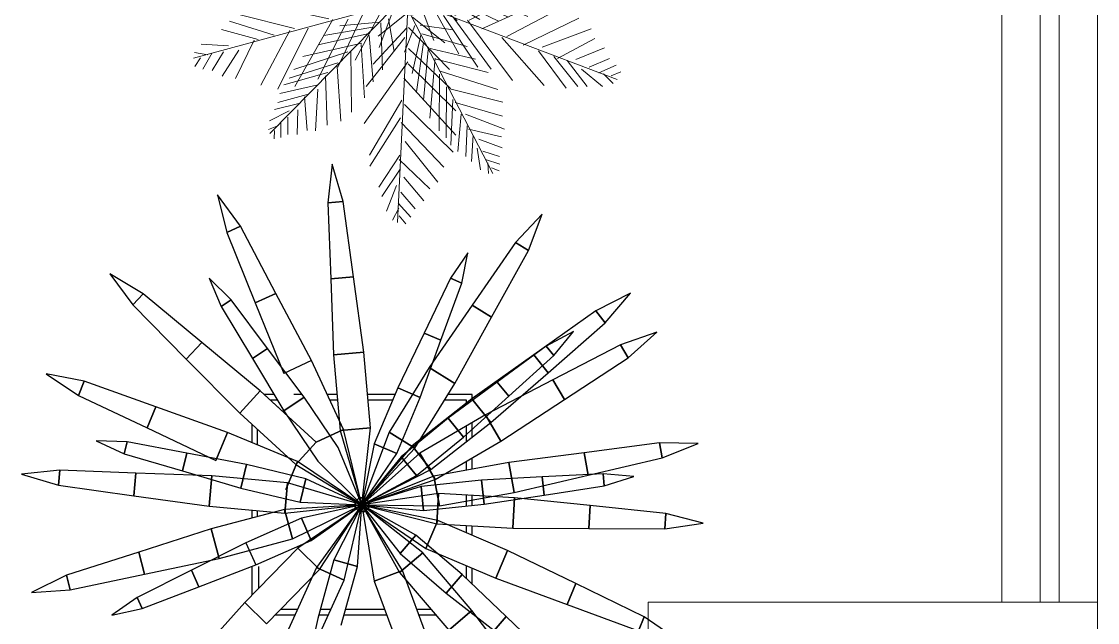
# Model space of a CAD drawing. Header units: inches. Extents: x -98933 to 1585249, y -3352739 to 192771.
# Drawn here: x 42591.9 to 42648.2, y 49679.4 to 49710.8 of the extents above; entities that cross this region are included whole.
import ezdxf

# ---------------------------------------------------------------- set-up
doc = ezdxf.new("R2010")
doc.units = ezdxf.units.IN
doc.header["$MEASUREMENT"] = 0
doc.layers.get('0').update_dxf_attribs({"lineweight": 0})
doc.layers.add('BOUNDARY', color=7, linetype='Continuous', lineweight=0, true_color=0x999900)
doc.layers.add('IFF-PLANTS', color=3, linetype='Continuous', lineweight=0)
doc.layers.add('workingdim', color=252, linetype='Continuous', lineweight=5)
doc.layers.add('PEJZAJ', color=7, linetype='Continuous')

# ---------------------------------------------------------------- blocks, each defined once
blk = doc.blocks.new('BITKI4')
at = {"color": 3}
for p, q in [((-0.0424, 0.4646), (-0.0482, 0.4122)), ((-0.0424, 0.4646), (-0.0482, 0.4122)), ((-0.0276, 0.414), (-0.0424, 0.4646)), ((-0.0276, 0.414), (-0.0424, 0.4646)), ((-0.0424, 0.4646), (-0.0424, 0.4646)), ((-0.0424, 0.4646), (-0.0424, 0.4646)), ((-0.1673, 0.3803), (-0.1985, 0.4228)), ((-0.1985, 0.4228), (-0.186, 0.3716)), ((-0.1985, 0.4228), (-0.1985, 0.4228)), ((-0.0276, 0.414), (-0.0482, 0.4122)), ((-0.0482, 0.4122), (-0.0276, 0.414)), ((-0.0482, 0.4122), (-0.0276, 0.414)), ((-0.0276, 0.414), (-0.0482, 0.4122)), ((-0.0482, 0.4122), (-0.0443, 0.3087)), ((-0.0482, 0.4122), (-0.0443, 0.3087)), ((-0.0134, 0.3114), (-0.0276, 0.414)), ((-0.0134, 0.3114), (-0.0276, 0.414)), ((0.2434, 0.3966), (0.2073, 0.3581)), ((0.2249, 0.3472), (0.2434, 0.3966)), ((0.2434, 0.3966), (0.2434, 0.3966)), ((-0.186, 0.3716), (-0.1673, 0.3803)), ((-0.1673, 0.3803), (-0.186, 0.3716)), ((-0.186, 0.3716), (-0.147, 0.2757)), ((-0.1189, 0.2888), (-0.1673, 0.3803)), ((0.2073, 0.3581), (0.1484, 0.2729)), ((0.2073, 0.3581), (0.2249, 0.3472)), ((0.2249, 0.3472), (0.2073, 0.3581)), ((0.1424, 0.3442), (0.1188, 0.3093)), ((0.134, 0.3029), (0.1424, 0.3442)), ((0.1424, 0.3442), (0.1424, 0.3442)), ((0.1748, 0.2566), (0.2249, 0.3472)), ((-0.2998, 0.2882), (-0.3449, 0.3155)), ((-0.3449, 0.3155), (-0.3449, 0.3155)), ((-0.3449, 0.3155), (-0.3137, 0.273)), ((-0.2998, 0.2882), (-0.3449, 0.3155)), ((-0.3449, 0.3155), (-0.3449, 0.3155)), ((-0.3449, 0.3155), (-0.3137, 0.273)), ((-0.18, 0.28), (-0.21, 0.3097)), ((-0.21, 0.3097), (-0.21, 0.3097)), ((-0.21, 0.3097), (-0.1937, 0.2708)), ((-0.0443, 0.3087), (-0.0134, 0.3114)), ((-0.0443, 0.3087), (-0.0134, 0.3114)), ((-0.0134, 0.3114), (-0.0443, 0.3087)), ((-0.0134, 0.3114), (-0.0443, 0.3087)), ((-0.0443, 0.3087), (-0.0405, 0.2053)), ((-0.0443, 0.3087), (-0.0405, 0.2053)), ((0.0007, 0.2089), (-0.0134, 0.3114)), ((0.0007, 0.2089), (-0.0134, 0.3114)), ((0.1188, 0.3093), (0.0829, 0.2346)), ((0.1188, 0.3093), (0.134, 0.3029)), ((0.134, 0.3029), (0.1188, 0.3093)), ((0.1058, 0.225), (0.134, 0.3029)), ((-0.2998, 0.2882), (-0.3137, 0.273)), ((-0.3137, 0.273), (-0.2998, 0.2882)), ((-0.2998, 0.2882), (-0.3137, 0.273)), ((-0.3137, 0.273), (-0.2998, 0.2882)), ((-0.22, 0.2221), (-0.2998, 0.2882)), ((-0.22, 0.2221), (-0.2998, 0.2882)), ((-0.1937, 0.2708), (-0.18, 0.28)), ((-0.18, 0.28), (-0.1937, 0.2708)), ((-0.1303, 0.2137), (-0.18, 0.28)), ((-0.1189, 0.2888), (-0.147, 0.2757)), ((-0.147, 0.2757), (-0.1189, 0.2888)), ((-0.0705, 0.1972), (-0.1189, 0.2888)), ((0.3639, 0.2889), (0.3168, 0.265)), ((0.3639, 0.2889), (0.3168, 0.265)), ((0.3296, 0.2488), (0.3639, 0.2889)), ((0.3296, 0.2488), (0.3639, 0.2889)), ((0.3639, 0.2889), (0.3639, 0.2889)), ((0.3639, 0.2889), (0.3639, 0.2889)), ((-0.3137, 0.273), (-0.241, 0.1993)), ((-0.3137, 0.273), (-0.241, 0.1993)), ((-0.1937, 0.2708), (-0.1509, 0.1999)), ((-0.147, 0.2757), (-0.108, 0.1797)), ((0.1484, 0.2729), (0.0896, 0.1877)), ((0.1748, 0.2566), (0.1484, 0.2729)), ((0.1484, 0.2729), (0.1748, 0.2566)), ((0.3168, 0.265), (0.2324, 0.2051)), ((0.3168, 0.265), (0.2324, 0.2051)), ((0.3296, 0.2488), (0.3168, 0.265)), ((0.3168, 0.265), (0.3296, 0.2488)), ((0.3296, 0.2488), (0.3168, 0.265)), ((0.3168, 0.265), (0.3296, 0.2488)), ((0.1247, 0.1659), (0.1748, 0.2566)), ((0.0829, 0.2346), (0.047, 0.16)), ((0.0829, 0.2346), (0.1058, 0.225)), ((0.1058, 0.225), (0.0829, 0.2346)), ((0.2863, 0.2369), (0.249, 0.2171)), ((0.2516, 0.1807), (0.3296, 0.2488)), ((0.2516, 0.1807), (0.3296, 0.2488)), ((0.2595, 0.2043), (0.2863, 0.2369)), ((0.2863, 0.2369), (0.2863, 0.2369)), ((0.3999, 0.2359), (0.3501, 0.2187)), ((0.3605, 0.2009), (0.3999, 0.2359)), ((0.3999, 0.2359), (0.3999, 0.2359)), ((-0.241, 0.1993), (-0.22, 0.2221)), ((-0.241, 0.1993), (-0.22, 0.2221)), ((-0.22, 0.2221), (-0.241, 0.1993)), ((-0.22, 0.2221), (-0.241, 0.1993)), ((-0.1403, 0.156), (-0.22, 0.2221)), ((-0.1403, 0.156), (-0.22, 0.2221)), ((0.0775, 0.1471), (0.1058, 0.225)), ((-0.1509, 0.1999), (-0.1303, 0.2137)), ((-0.1303, 0.2137), (-0.1509, 0.1999)), ((-0.0806, 0.1475), (-0.1303, 0.2137)), ((0.0007, 0.2089), (-0.0405, 0.2053)), ((-0.0405, 0.2053), (0.0007, 0.2089)), ((0.0007, 0.2089), (-0.0405, 0.2053)), ((-0.0405, 0.2053), (0.0007, 0.2089)), ((-0.0405, 0.2053), (-0.0315, 0.1022)), ((-0.0405, 0.2053), (-0.0315, 0.1022)), ((0.0098, 0.1058), (0.0007, 0.2089)), ((0.0098, 0.1058), (0.0007, 0.2089)), ((0.249, 0.2171), (0.1824, 0.1678)), ((0.249, 0.2171), (0.2595, 0.2043)), ((0.2595, 0.2043), (0.249, 0.2171)), ((0.3501, 0.2187), (0.2582, 0.171)), ((0.3501, 0.2187), (0.3605, 0.2009)), ((0.3605, 0.2009), (0.3501, 0.2187)), ((-0.241, 0.1993), (-0.1683, 0.1256)), ((-0.241, 0.1993), (-0.1683, 0.1256)), ((-0.1509, 0.1999), (-0.1081, 0.129)), ((-0.0705, 0.1972), (-0.108, 0.1797)), ((-0.0268, 0.1035), (-0.0705, 0.1972)), ((0.2324, 0.2051), (0.1479, 0.1452)), ((0.2324, 0.2051), (0.1479, 0.1452)), ((0.1981, 0.1486), (0.2595, 0.2043)), ((0.2324, 0.2051), (0.2516, 0.1807)), ((0.2324, 0.2051), (0.2516, 0.1807)), ((0.2516, 0.1807), (0.2324, 0.2051)), ((0.2516, 0.1807), (0.2324, 0.2051)), ((0.2738, 0.1442), (0.3605, 0.2009)), ((-0.38, 0.169), (-0.4318, 0.1793)), ((-0.4318, 0.1793), (-0.3879, 0.1499)), ((-0.4318, 0.1793), (-0.4318, 0.1793)), ((0.0896, 0.1877), (0.0351, 0.0998)), ((0.1247, 0.1659), (0.0896, 0.1877)), ((0.0896, 0.1877), (0.1247, 0.1659)), ((0.1735, 0.1127), (0.2516, 0.1807)), ((0.1735, 0.1127), (0.2516, 0.1807)), ((-0.3879, 0.1499), (-0.38, 0.169)), ((-0.38, 0.169), (-0.3879, 0.1499)), ((-0.2825, 0.1342), (-0.38, 0.169)), ((0.0702, 0.078), (0.1247, 0.1659)), ((0.1824, 0.1678), (0.1157, 0.1186)), ((0.2582, 0.171), (0.1663, 0.1233)), ((0.1824, 0.1678), (0.1981, 0.1486)), ((0.1981, 0.1486), (0.1824, 0.1678)), ((0.2738, 0.1442), (0.2582, 0.171)), ((0.2582, 0.171), (0.2738, 0.1442)), ((-0.3879, 0.1499), (-0.2944, 0.1055)), ((-0.1403, 0.156), (-0.1683, 0.1256)), ((-0.1683, 0.1256), (-0.1403, 0.156)), ((-0.1403, 0.156), (-0.1683, 0.1256)), ((-0.1683, 0.1256), (-0.1403, 0.156)), ((-0.0641, 0.0861), (-0.1403, 0.156)), ((-0.1037, 0.1225), (-0.1403, 0.156)), ((-0.0806, 0.1475), (-0.1081, 0.129)), ((-0.1081, 0.129), (-0.0806, 0.1475)), ((-0.0833, 0.151), (-0.0946, 0.151)), ((-0.0833, 0.151), (-0.0946, 0.151)), ((-0.0833, 0.151), (-0.0946, 0.151)), ((-0.0344, 0.0789), (-0.0806, 0.1475)), ((0.047, 0.16), (0.015, 0.0837)), ((0.0455, 0.0709), (0.0775, 0.1471)), ((0.0775, 0.1471), (0.047, 0.16)), ((0.047, 0.16), (0.0775, 0.1471)), ((0.1367, 0.093), (0.1981, 0.1486)), ((-0.2825, 0.1342), (-0.2944, 0.1055)), ((-0.2944, 0.1055), (-0.2825, 0.1342)), ((-0.185, 0.0993), (-0.2825, 0.1342)), ((0.1479, 0.1452), (0.0666, 0.0812)), ((0.1479, 0.1452), (0.0666, 0.0812)), ((0.1407, 0.1371), (0.1407, 0.1435)), ((0.1407, 0.1371), (0.1407, 0.1435)), ((0.1735, 0.1127), (0.1479, 0.1452)), ((0.1479, 0.1452), (0.1735, 0.1127)), ((0.1479, 0.1452), (0.1735, 0.1127)), ((0.1735, 0.1127), (0.1479, 0.1452)), ((0.1872, 0.0876), (0.2738, 0.1442)), ((-0.1683, 0.1256), (-0.092, 0.0557)), ((-0.1683, 0.1256), (-0.092, 0.0557)), ((-0.1081, 0.129), (-0.0618, 0.0604)), ((0.1157, 0.1186), (0.0517, 0.0662)), ((0.1663, 0.1233), (0.077, 0.0711)), ((0.1367, 0.093), (0.1157, 0.1186)), ((0.1157, 0.1186), (0.1367, 0.093)), ((0.1872, 0.0876), (0.1663, 0.1233)), ((0.1663, 0.1233), (0.1872, 0.0876)), ((-0.2944, 0.1055), (-0.2008, 0.0611)), ((-0.0643, 0.086), (-0.0268, 0.1035)), ((-0.0268, 0.1035), (-0.0643, 0.086)), ((0.0098, 0.1058), (-0.0315, 0.1022)), ((0.0098, 0.1058), (-0.0315, 0.1022)), ((-0.0315, 0.1022), (0.0098, 0.1058)), ((-0.0315, 0.1022), (0.0098, 0.1058)), ((-0.0018, 0.001), (-0.0268, 0.1035)), ((-0.0018, 0.001), (0.0098, 0.1058)), ((-0.0018, 0.001), (0.0098, 0.1058)), ((0.0922, 0.0487), (0.1735, 0.1127)), ((0.0922, 0.0487), (0.1735, 0.1127)), ((0.1407, 0.0868), (0.1407, 0.1083)), ((0.1482, 0.0928), (0.1482, 0.1127)), ((0.1482, 0.0928), (0.1482, 0.1127)), ((0.1482, 0.0928), (0.1482, 0.1127)), ((0.1482, 0.0928), (0.1482, 0.1127)), ((0.1482, 0.0928), (0.1482, 0.1127)), ((-0.3217, 0.0865), (-0.3638, 0.0881)), ((-0.3638, 0.0881), (-0.3638, 0.0881)), ((-0.3638, 0.0881), (-0.3255, 0.0704)), ((-0.185, 0.0993), (-0.2008, 0.0611)), ((-0.2008, 0.0611), (-0.185, 0.0993)), ((-0.0894, 0.0597), (-0.185, 0.0993)), ((-0.0315, 0.1022), (-0.0018, 0.001)), ((-0.0315, 0.1022), (-0.0018, 0.001)), ((0.0351, 0.0998), (-0.0018, 0.001)), ((0.0351, 0.0998), (0.0702, 0.078)), ((0.0702, 0.078), (0.0351, 0.0998)), ((0.0727, 0.0406), (0.1367, 0.093)), ((-0.3255, 0.0704), (-0.3217, 0.0865)), ((-0.3217, 0.0865), (-0.3255, 0.0704)), ((-0.2403, 0.0711), (-0.3217, 0.0865)), ((-0.0641, 0.0861), (-0.092, 0.0557)), ((-0.0641, 0.0861), (-0.092, 0.0557)), ((-0.092, 0.0557), (-0.0641, 0.0861)), ((-0.092, 0.0557), (-0.0641, 0.0861)), ((-0.0018, 0.001), (-0.0344, 0.0789)), ((0.015, 0.0837), (-0.0018, 0.001)), ((0.0666, 0.0812), (-0.0018, 0.001)), ((0.0666, 0.0812), (-0.0018, 0.001)), ((-0.0018, 0.001), (0.0702, 0.078)), ((0.0455, 0.0709), (0.015, 0.0837)), ((0.015, 0.0837), (0.0455, 0.0709)), ((0.0922, 0.0487), (0.0666, 0.0812)), ((0.0922, 0.0487), (0.0666, 0.0812)), ((0.0666, 0.0812), (0.0922, 0.0487)), ((0.0666, 0.0812), (0.0922, 0.0487)), ((0.0979, 0.0354), (0.1872, 0.0876)), ((0.4033, 0.0853), (0.3006, 0.0718)), ((0.4033, 0.0853), (0.3006, 0.0718)), ((0.407, 0.0649), (0.4033, 0.0853)), ((0.4561, 0.0843), (0.4033, 0.0853)), ((0.4033, 0.0853), (0.407, 0.0649)), ((0.407, 0.0649), (0.4033, 0.0853)), ((0.4561, 0.0843), (0.4033, 0.0853)), ((0.4033, 0.0853), (0.407, 0.0649)), ((0.407, 0.0649), (0.4561, 0.0843)), ((0.407, 0.0649), (0.4561, 0.0843)), ((0.4561, 0.0843), (0.4561, 0.0843)), ((0.4561, 0.0843), (0.4561, 0.0843)), ((-0.3255, 0.0704), (-0.2461, 0.047)), ((-0.2461, 0.047), (-0.2403, 0.0711)), ((-0.2403, 0.0711), (-0.2461, 0.047)), ((-0.1589, 0.0558), (-0.2403, 0.0711)), ((-0.1053, 0.0215), (-0.0894, 0.0597)), ((-0.0894, 0.0597), (-0.1053, 0.0215)), ((-0.0018, 0.001), (-0.0894, 0.0597)), ((-0.0618, 0.0604), (-0.0018, 0.001)), ((0.077, 0.0711), (-0.0018, 0.001)), ((-0.0018, 0.001), (0.0455, 0.0709)), ((0.0517, 0.0662), (-0.0018, 0.001)), ((0.0727, 0.0406), (0.0517, 0.0662)), ((0.0517, 0.0662), (0.0727, 0.0406)), ((0.077, 0.0711), (0.0979, 0.0354)), ((0.0979, 0.0354), (0.077, 0.0711)), ((0.3006, 0.0718), (0.198, 0.0584)), ((0.3006, 0.0718), (0.198, 0.0584)), ((0.3006, 0.0718), (0.3062, 0.0413)), ((0.3006, 0.0718), (0.3062, 0.0413)), ((0.3062, 0.0413), (0.3006, 0.0718)), ((0.3062, 0.0413), (0.3006, 0.0718)), ((0.3062, 0.0413), (0.407, 0.0649)), ((0.3062, 0.0413), (0.407, 0.0649)), ((-0.413, 0.0482), (-0.4654, 0.0425)), ((-0.413, 0.0482), (-0.4654, 0.0425)), ((-0.413, 0.0482), (-0.4148, 0.0276)), ((-0.4148, 0.0276), (-0.413, 0.0482)), ((-0.413, 0.0482), (-0.4148, 0.0276)), ((-0.4148, 0.0276), (-0.413, 0.0482)), ((-0.3095, 0.0441), (-0.413, 0.0482)), ((-0.3095, 0.0441), (-0.413, 0.0482)), ((-0.3123, 0.0132), (-0.3095, 0.0441)), ((-0.3123, 0.0132), (-0.3095, 0.0441)), ((-0.3095, 0.0441), (-0.3123, 0.0132)), ((-0.3095, 0.0441), (-0.3123, 0.0132)), ((-0.206, 0.0401), (-0.3095, 0.0441)), ((-0.206, 0.0401), (-0.3095, 0.0441)), ((-0.2461, 0.047), (-0.1666, 0.0236)), ((-0.1589, 0.0558), (-0.1666, 0.0236)), ((-0.1666, 0.0236), (-0.1589, 0.0558)), ((-0.0784, 0.0364), (-0.1589, 0.0558)), ((-0.092, 0.0557), (-0.0018, 0.001)), ((-0.092, 0.0557), (-0.0018, 0.001)), ((-0.0018, 0.001), (0.0922, 0.0487)), ((-0.0018, 0.001), (0.0922, 0.0487)), ((0.198, 0.0584), (0.0962, 0.0399)), ((0.198, 0.0584), (0.0962, 0.0399)), ((0.2054, 0.0177), (0.198, 0.0584)), ((0.198, 0.0584), (0.2054, 0.0177)), ((0.198, 0.0584), (0.2054, 0.0177)), ((0.2054, 0.0177), (0.198, 0.0584)), ((-0.4654, 0.0425), (-0.4654, 0.0425)), ((-0.4654, 0.0425), (-0.4148, 0.0276)), ((-0.4654, 0.0425), (-0.4654, 0.0425)), ((-0.4654, 0.0425), (-0.4148, 0.0276)), ((-0.2097, -0.0011), (-0.206, 0.0401)), ((-0.206, 0.0401), (-0.2097, -0.0011)), ((-0.2097, -0.0011), (-0.206, 0.0401)), ((-0.206, 0.0401), (-0.2097, -0.0011)), ((-0.103, 0.0308), (-0.206, 0.0401)), ((-0.103, 0.0308), (-0.1067, -0.0104)), ((-0.103, 0.0308), (-0.1067, -0.0104)), ((-0.1067, -0.0104), (-0.103, 0.0308)), ((-0.1067, -0.0104), (-0.103, 0.0308)), ((-0.0018, 0.001), (-0.103, 0.0308)), ((-0.0784, 0.0364), (-0.0861, 0.0043)), ((-0.0861, 0.0043), (-0.0784, 0.0364)), ((-0.0018, 0.001), (-0.0784, 0.0364)), ((-0.0018, 0.001), (0.0727, 0.0406)), ((0.0962, 0.0399), (-0.0018, 0.001)), ((0.0962, 0.0399), (-0.0018, 0.001)), ((-0.0018, 0.001), (0.0979, 0.0354)), ((0.1611, 0.0344), (0.0788, 0.0259)), ((0.1036, -0.0008), (0.0962, 0.0399)), ((0.1036, -0.0008), (0.0962, 0.0399)), ((0.0962, 0.0399), (0.1036, -0.0008)), ((0.0962, 0.0399), (0.1036, -0.0008)), ((0.2438, 0.0388), (0.1611, 0.0344)), ((0.1611, 0.0344), (0.1645, 0.0015)), ((0.1645, 0.0015), (0.1611, 0.0344)), ((0.2054, 0.0177), (0.3062, 0.0413)), ((0.2054, 0.0177), (0.3062, 0.0413)), ((0.3265, 0.0432), (0.2438, 0.0388)), ((0.2438, 0.0388), (0.2463, 0.0141)), ((0.2463, 0.0141), (0.2438, 0.0388)), ((0.3265, 0.0432), (0.3282, 0.0267)), ((0.3282, 0.0267), (0.3265, 0.0432)), ((0.3685, 0.0392), (0.3265, 0.0432)), ((0.3282, 0.0267), (0.3685, 0.0392)), ((0.3685, 0.0392), (0.3685, 0.0392)), ((-0.4148, 0.0276), (-0.3123, 0.0132)), ((-0.4148, 0.0276), (-0.3123, 0.0132)), ((-0.1666, 0.0236), (-0.0861, 0.0043)), ((0.0788, 0.0259), (-0.0018, 0.001)), ((0.1026, 0.016), (-0.0018, 0.001)), ((0.0822, -0.007), (0.0788, 0.0259)), ((0.0788, 0.0259), (0.0822, -0.007)), ((0.1026, 0.016), (0.1003, -0.0253)), ((0.1003, -0.0253), (0.1026, 0.016)), ((0.2058, 0.0104), (0.1026, 0.016)), ((0.1036, -0.0008), (0.2054, 0.0177)), ((0.1036, -0.0008), (0.2054, 0.0177)), ((0.2463, 0.0141), (0.3282, 0.0267)), ((-0.3123, 0.0132), (-0.2097, -0.0011)), ((-0.3123, 0.0132), (-0.2097, -0.0011)), ((-0.0018, 0.001), (-0.1071, -0.0056)), ((-0.1067, -0.0104), (-0.0018, 0.001)), ((-0.1067, -0.0104), (-0.0018, 0.001)), ((-0.0965, -0.0455), (-0.0018, 0.001)), ((-0.0018, 0.001), (-0.0891, -0.0583)), ((-0.0018, 0.001), (-0.0891, -0.0583)), ((-0.0861, 0.0043), (-0.0018, 0.001)), ((-0.0018, 0.001), (-0.0842, -0.0173)), ((-0.0708, -0.0476), (-0.0018, 0.001)), ((-0.0018, 0.001), (-0.0635, -0.0846)), ((-0.0595, -0.0873), (-0.0018, 0.001)), ((-0.0595, -0.0873), (-0.0018, 0.001)), ((-0.0018, 0.001), (-0.0399, -0.0743)), ((-0.0259, -0.1017), (-0.0018, 0.001)), ((-0.0112, 0.0049), (-0.0057, 0.0104)), ((-0.0057, 0.0104), (-0.0112, 0.0049)), ((-0.0057, 0.0104), (-0.0112, 0.0049)), ((-0.0112, 0.0049), (-0.0057, 0.0104)), ((-0.0112, 0.0049), (-0.0112, 0.0049)), ((-0.0112, -0.0029), (-0.0112, 0.0049)), ((-0.0112, 0.0049), (-0.0112, 0.0049)), ((-0.0112, 0.0049), (-0.0112, -0.0029)), ((-0.0112, 0.0049), (-0.0112, -0.0029)), ((-0.0112, 0.0049), (-0.0112, 0.0049)), ((-0.0112, -0.0029), (-0.0112, 0.0049)), ((-0.0112, 0.0049), (-0.0112, 0.0049)), ((-0.008, -0.0832), (-0.0018, 0.001)), ((-0.0057, 0.0104), (0.002, 0.0104)), ((0.002, 0.0104), (-0.0057, 0.0104)), ((-0.0057, 0.0104), (-0.0057, 0.0104)), ((-0.0057, 0.0104), (-0.0057, 0.0104)), ((-0.0057, 0.0104), (-0.0057, 0.0104)), ((-0.0057, 0.0104), (-0.0057, 0.0104)), ((0.002, 0.0104), (-0.0057, 0.0104)), ((-0.0057, 0.0104), (0.002, 0.0104)), ((0.1014, -0.0206), (-0.0018, 0.001)), ((-0.0018, 0.001), (0.1036, -0.0008)), ((-0.0018, 0.001), (0.1003, -0.0253)), ((0.1014, -0.0206), (-0.0018, 0.001)), ((-0.0018, 0.001), (0.1036, -0.0008)), ((-0.0018, 0.001), (-0.0018, 0.001)), ((-0.0018, 0.001), (-0.0018, 0.001)), ((-0.0018, 0.001), (-0.0018, 0.001)), ((-0.0018, 0.001), (-0.0018, 0.001)), ((-0.0018, 0.001), (0.0147, -0.1032)), ((0.0535, -0.0888), (-0.0018, 0.001)), ((-0.0018, 0.001), (-0.0018, 0.001)), ((-0.0018, 0.001), (0.0852, -0.0586)), ((-0.0018, 0.001), (-0.0018, 0.001)), ((-0.0018, 0.001), (-0.0018, 0.001)), ((-0.0018, 0.001), (-0.0018, 0.001)), ((-0.0018, 0.001), (-0.0018, 0.001)), ((-0.0018, 0.001), (-0.0018, 0.001)), ((-0.0018, 0.001), (-0.0018, 0.001)), ((-0.0018, 0.001), (-0.0018, 0.001)), ((-0.0018, 0.001), (0.0493, -0.0912)), ((0.0809, -0.0644), (-0.0018, 0.001)), ((-0.0018, 0.001), (-0.0018, 0.001)), ((-0.0018, 0.001), (-0.0018, 0.001)), ((-0.0018, 0.001), (-0.0018, 0.001)), ((-0.0018, 0.001), (-0.0018, 0.001)), ((-0.0018, 0.001), (-0.0018, 0.001)), ((-0.0018, 0.001), (-0.0018, 0.001)), ((-0.0018, 0.001), (-0.0018, 0.001)), ((-0.0018, 0.001), (-0.0018, 0.001)), ((-0.0018, 0.001), (0.0147, -0.1032)), ((0.0535, -0.0888), (-0.0018, 0.001)), ((-0.0018, 0.001), (-0.0018, 0.001)), ((-0.0018, 0.001), (0.0852, -0.0586)), ((-0.0018, 0.001), (-0.0018, 0.001)), ((-0.0018, 0.001), (-0.0018, 0.001)), ((-0.0018, 0.001), (-0.0018, 0.001)), ((-0.0018, 0.001), (-0.0018, 0.001)), ((-0.0018, 0.001), (-0.0018, 0.001)), ((-0.0018, 0.001), (-0.0018, 0.001)), ((-0.0018, 0.001), (0.0501, -0.0655)), ((0.0717, -0.0404), (-0.0018, 0.001)), ((-0.0018, 0.001), (-0.0018, 0.001)), ((-0.0018, 0.001), (0.0822, -0.007)), ((-0.0018, 0.001), (-0.0018, 0.001)), ((-0.0018, 0.001), (-0.0018, 0.001)), ((-0.0018, 0.001), (-0.0018, 0.001)), ((-0.0018, 0.001), (-0.0018, 0.001)), ((0.002, 0.0104), (0.002, 0.0104)), ((0.002, 0.0104), (0.0075, 0.0049)), ((0.0075, 0.0049), (0.002, 0.0104)), ((0.002, 0.0104), (0.002, 0.0104)), ((0.002, 0.0104), (0.002, 0.0104)), ((0.0075, 0.0049), (0.002, 0.0104)), ((0.002, 0.0104), (0.0075, 0.0049)), ((0.002, 0.0104), (0.002, 0.0104)), ((0.0075, 0.0049), (0.0075, -0.0029)), ((0.0075, -0.0029), (0.0075, 0.0049)), ((0.0075, 0.0049), (0.0075, 0.0049)), ((0.0075, 0.0049), (0.0075, 0.0049)), ((0.0075, 0.0049), (0.0075, 0.0049)), ((0.0075, 0.0049), (0.0075, 0.0049)), ((0.0075, -0.0029), (0.0075, 0.0049)), ((0.0075, 0.0049), (0.0075, -0.0029)), ((0.0822, -0.007), (0.1645, 0.0015)), ((0.1645, 0.0015), (0.2463, 0.0141)), ((0.2036, -0.0309), (0.2058, 0.0104)), ((0.2058, 0.0104), (0.2036, -0.0309)), ((0.3088, -0.0003), (0.2058, 0.0104)), ((-0.2097, -0.0011), (-0.1067, -0.0104)), ((-0.2097, -0.0011), (-0.1067, -0.0104)), ((-0.1071, -0.0056), (-0.2071, -0.0321)), ((-0.0965, -0.0455), (-0.1071, -0.0056)), ((-0.1071, -0.0056), (-0.0965, -0.0455)), ((-0.0112, -0.0029), (-0.0112, -0.0029)), ((-0.0057, -0.0084), (-0.0112, -0.0029)), ((-0.0112, -0.0029), (-0.0112, -0.0029)), ((-0.0112, -0.0029), (-0.0057, -0.0084)), ((-0.0112, -0.0029), (-0.0057, -0.0084)), ((-0.0057, -0.0084), (-0.0112, -0.0029)), ((-0.0112, -0.0029), (-0.0112, -0.0029)), ((-0.0112, -0.0029), (-0.0112, -0.0029)), ((-0.0057, -0.0084), (-0.0057, -0.0084)), ((0.002, -0.0084), (-0.0057, -0.0084)), ((-0.0057, -0.0084), (-0.0057, -0.0084)), ((-0.0057, -0.0084), (0.002, -0.0084)), ((-0.0057, -0.0084), (0.002, -0.0084)), ((-0.0057, -0.0084), (-0.0057, -0.0084)), ((0.002, -0.0084), (-0.0057, -0.0084)), ((-0.0057, -0.0084), (-0.0057, -0.0084)), ((0.0075, -0.0029), (0.002, -0.0084)), ((0.002, -0.0084), (0.0075, -0.0029)), ((0.002, -0.0084), (0.0075, -0.0029)), ((0.0075, -0.0029), (0.002, -0.0084)), ((0.002, -0.0084), (0.002, -0.0084)), ((0.002, -0.0084), (0.002, -0.0084)), ((0.002, -0.0084), (0.002, -0.0084)), ((0.002, -0.0084), (0.002, -0.0084)), ((0.0075, -0.0029), (0.0075, -0.0029)), ((0.0075, -0.0029), (0.0075, -0.0029)), ((0.0075, -0.0029), (0.0075, -0.0029)), ((0.0075, -0.0029), (0.0075, -0.0029)), ((0.3071, -0.0313), (0.3088, -0.0003)), ((0.3088, -0.0003), (0.3071, -0.0313)), ((0.4118, -0.0111), (0.3088, -0.0003)), ((0.4118, -0.0111), (0.4107, -0.0318)), ((0.4107, -0.0318), (0.4118, -0.0111)), ((0.4629, -0.0242), (0.4118, -0.0111)), ((-0.0842, -0.0173), (-0.1599, -0.0508)), ((-0.0842, -0.0173), (-0.0708, -0.0476)), ((-0.0708, -0.0476), (-0.0842, -0.0173)), ((0.0852, -0.0586), (0.1014, -0.0206)), ((0.0852, -0.0586), (0.1014, -0.0206)), ((0.1014, -0.0206), (0.0852, -0.0586)), ((0.1014, -0.0206), (0.0852, -0.0586)), ((0.1003, -0.0253), (0.2036, -0.0309)), ((0.1965, -0.0612), (0.1014, -0.0206)), ((0.1965, -0.0612), (0.1014, -0.0206)), ((0.4107, -0.0318), (0.4629, -0.0242)), ((0.4629, -0.0242), (0.4629, -0.0242)), ((-0.2071, -0.0321), (-0.3057, -0.0637)), ((-0.2071, -0.0321), (-0.1964, -0.0721)), ((-0.1964, -0.0721), (-0.2071, -0.0321)), ((0.0501, -0.0655), (0.0717, -0.0404)), ((0.0717, -0.0404), (0.0501, -0.0655)), ((0.1345, -0.0943), (0.0717, -0.0404)), ((0.2036, -0.0309), (0.3071, -0.0313)), ((0.3071, -0.0313), (0.4107, -0.0318)), ((-0.1599, -0.0508), (-0.2338, -0.0881)), ((-0.1964, -0.0721), (-0.0965, -0.0455)), ((-0.0891, -0.0583), (-0.1615, -0.1321)), ((-0.0891, -0.0583), (-0.1615, -0.1321)), ((-0.1599, -0.0508), (-0.1465, -0.0811)), ((-0.1465, -0.0811), (-0.0708, -0.0476)), ((-0.0891, -0.0583), (-0.0595, -0.0873)), ((-0.0891, -0.0583), (-0.0595, -0.0873)), ((-0.0595, -0.0873), (-0.0891, -0.0583)), ((-0.0595, -0.0873), (-0.0891, -0.0583)), ((-0.3057, -0.0637), (-0.4043, -0.0952)), ((-0.3057, -0.0637), (-0.2977, -0.0937)), ((-0.2977, -0.0937), (-0.3057, -0.0637)), ((-0.2977, -0.0937), (-0.1964, -0.0721)), ((0.0809, -0.0644), (0.0493, -0.0912)), ((0.0493, -0.0912), (0.0809, -0.0644)), ((0.0501, -0.0655), (0.1129, -0.1194)), ((0.1478, -0.1433), (0.0809, -0.0644)), ((0.0852, -0.0586), (0.1803, -0.0992)), ((0.0852, -0.0586), (0.1803, -0.0992)), ((0.1803, -0.0992), (0.1965, -0.0612)), ((0.1965, -0.0612), (0.1803, -0.0992)), ((0.1965, -0.0612), (0.1803, -0.0992)), ((0.1803, -0.0992), (0.1965, -0.0612)), ((0.2896, -0.1065), (0.1965, -0.0612)), ((0.2896, -0.1065), (0.1965, -0.0612)), ((-0.2238, -0.1108), (-0.1465, -0.0811)), ((-0.132, -0.1611), (-0.0595, -0.0873)), ((-0.132, -0.1611), (-0.0595, -0.0873)), ((-0.0635, -0.0846), (-0.1064, -0.1787)), ((-0.0259, -0.1017), (-0.0635, -0.0846)), ((-0.0635, -0.0846), (-0.0259, -0.1017)), ((-0.0399, -0.0743), (-0.062, -0.154)), ((-0.0399, -0.0743), (-0.008, -0.0832)), ((-0.008, -0.0832), (-0.0399, -0.0743)), ((-0.0301, -0.1629), (-0.008, -0.0832)), ((0.1407, -0.1002), (0.1407, -0.0823)), ((-0.4043, -0.0952), (-0.4516, -0.1185)), ((-0.399, -0.1152), (-0.4043, -0.0952)), ((-0.4043, -0.0952), (-0.399, -0.1152)), ((-0.399, -0.1152), (-0.2977, -0.0937)), ((-0.2338, -0.0881), (-0.3078, -0.1254)), ((-0.2238, -0.1108), (-0.2338, -0.0881)), ((-0.2338, -0.0881), (-0.2238, -0.1108)), ((-0.0687, -0.1958), (-0.0259, -0.1017)), ((0.0147, -0.1032), (0.0535, -0.0888)), ((0.0147, -0.1032), (0.0535, -0.0888)), ((0.0535, -0.0888), (0.0147, -0.1032)), ((0.0535, -0.0888), (0.0147, -0.1032)), ((0.0493, -0.0912), (0.1163, -0.1701)), ((0.0895, -0.1858), (0.0535, -0.0888)), ((0.0895, -0.1858), (0.0535, -0.0888)), ((0.1129, -0.1194), (0.1345, -0.0943)), ((0.1345, -0.0943), (0.1129, -0.1194)), ((0.1945, -0.1513), (0.1345, -0.0943)), ((0.1803, -0.0992), (0.2775, -0.135)), ((0.1803, -0.0992), (0.2775, -0.135)), ((-0.4516, -0.1185), (-0.399, -0.1152)), ((-0.3011, -0.1405), (-0.2238, -0.1108)), ((0.0147, -0.1032), (0.0507, -0.2001)), ((0.0147, -0.1032), (0.0507, -0.2001)), ((0.2896, -0.1065), (0.2775, -0.135)), ((0.2896, -0.1065), (0.2775, -0.135)), ((0.2775, -0.135), (0.2896, -0.1065)), ((0.2775, -0.135), (0.2896, -0.1065)), ((0.3827, -0.1519), (0.2896, -0.1065)), ((0.3827, -0.1519), (0.2896, -0.1065)), ((-0.4516, -0.1185), (-0.4516, -0.1185)), ((-0.3078, -0.1254), (-0.3423, -0.1497)), ((-0.3011, -0.1405), (-0.3078, -0.1254)), ((-0.3078, -0.1254), (-0.3011, -0.1405)), ((0.1129, -0.1194), (0.1783, -0.1702)), ((-0.3423, -0.1497), (-0.3011, -0.1405)), ((-0.1615, -0.1321), (-0.2303, -0.2095)), ((-0.1615, -0.1321), (-0.2303, -0.2095)), ((-0.1615, -0.1321), (-0.132, -0.1611)), ((-0.132, -0.1611), (-0.1615, -0.1321)), ((-0.1615, -0.1321), (-0.132, -0.1611)), ((-0.132, -0.1611), (-0.1615, -0.1321)), ((0.1163, -0.1701), (0.1478, -0.1433)), ((0.1478, -0.1433), (0.1163, -0.1701)), ((0.2108, -0.2255), (0.1478, -0.1433)), ((0.2775, -0.135), (0.3746, -0.1709)), ((0.2775, -0.135), (0.3746, -0.1709)), ((-0.3423, -0.1497), (-0.3423, -0.1497)), ((-0.1518, -0.149), (-0.1518, -0.149)), ((-0.1518, -0.149), (-0.1518, -0.149)), ((-0.1518, -0.149), (-0.1518, -0.149)), ((-0.1518, -0.149), (-0.1518, -0.149)), ((-0.062, -0.154), (-0.0801, -0.2349)), ((0.1482, -0.149), (0.1482, -0.149)), ((0.1482, -0.149), (0.1482, -0.149)), ((0.1482, -0.149), (0.1482, -0.149)), ((0.1482, -0.149), (0.1482, -0.149)), ((0.1945, -0.1513), (0.1783, -0.1702)), ((0.1783, -0.1702), (0.1945, -0.1513)), ((0.2546, -0.2084), (0.1945, -0.1513)), ((0.3746, -0.1709), (0.3827, -0.1519)), ((0.3827, -0.1519), (0.3746, -0.1709)), ((0.3746, -0.1709), (0.3827, -0.1519)), ((0.3827, -0.1519), (0.3746, -0.1709)), ((0.4262, -0.1817), (0.3827, -0.1519)), ((0.4262, -0.1817), (0.3827, -0.1519))]:
    blk.add_line(p, q, dxfattribs=at)
at = {"color": 1}
for p, q in [((-0.1214, 0.151), (-0.1348, 0.151)), ((-0.1214, 0.151), (-0.1348, 0.151)), ((-0.1214, 0.151), (-0.1348, 0.151)), ((-0.1214, 0.151), (-0.1348, 0.151)), ((-0.1214, 0.151), (-0.1348, 0.151)), ((-0.1214, 0.151), (-0.1348, 0.151)), ((-0.0357, 0.151), (-0.049, 0.151)), ((-0.0357, 0.151), (-0.049, 0.151)), ((-0.0357, 0.151), (-0.049, 0.151)), ((-0.0357, 0.151), (-0.049, 0.151)), ((-0.0357, 0.151), (-0.049, 0.151)), ((-0.0357, 0.151), (-0.049, 0.151)), ((0.0433, 0.151), (0.0058, 0.151)), ((0.0433, 0.151), (0.0058, 0.151)), ((0.0433, 0.151), (0.0058, 0.151)), ((0.0433, 0.151), (0.0058, 0.151)), ((0.0433, 0.151), (0.0058, 0.151)), ((0.0433, 0.151), (0.0058, 0.151)), ((0.1482, 0.151), (0.1155, 0.151)), ((0.1482, 0.151), (0.1155, 0.151)), ((0.1482, 0.151), (0.1155, 0.151)), ((0.1482, 0.151), (0.1155, 0.151)), ((0.1482, 0.151), (0.1155, 0.151)), ((0.1482, 0.151), (0.1155, 0.151)), ((0.1482, 0.1426), (0.1482, 0.151)), ((0.1482, 0.1426), (0.1482, 0.151)), ((0.1482, 0.1426), (0.1482, 0.151)), ((0.1482, 0.1426), (0.1482, 0.151)), ((0.1482, 0.1426), (0.1482, 0.151)), ((0.1482, 0.1426), (0.1482, 0.151)), ((0.1482, 0.151), (0.1482, 0.151)), ((0.1482, 0.151), (0.1482, 0.151)), ((0.1482, 0.151), (0.1482, 0.151)), ((0.1482, 0.151), (0.1482, 0.151)), ((-0.1169, 0.1435), (-0.1266, 0.1435)), ((-0.1169, 0.1435), (-0.1266, 0.1435)), ((-0.0351, 0.1435), (-0.0455, 0.1435)), ((-0.0351, 0.1435), (-0.0455, 0.1435)), ((0.0401, 0.1435), (0.0065, 0.1435)), ((0.0401, 0.1435), (0.0065, 0.1435)), ((0.1407, 0.1435), (0.1108, 0.1435)), ((0.1407, 0.1435), (0.1108, 0.1435)), ((-0.1518, 0.1105), (-0.1518, 0.0856)), ((-0.1443, 0.1036), (-0.1443, 0.0825)), ((0.1407, 0.048), (0.1407, 0.0604)), ((0.1407, 0.048), (0.1407, 0.0604)), ((0.1482, 0.0493), (0.1482, 0.0647)), ((0.1482, 0.0493), (0.1482, 0.0647)), ((0.1482, 0.0493), (0.1482, 0.0647)), ((0.1482, 0.0493), (0.1482, 0.0647)), ((0.1482, 0.0493), (0.1482, 0.0647)), ((0.1482, 0.0493), (0.1482, 0.0647)), ((0.1407, -0.0009), (0.1407, 0.014)), ((0.1407, -0.0009), (0.1407, 0.014)), ((0.1482, -0.0002), (0.1482, 0.0136)), ((0.1482, -0.0002), (0.1482, 0.0136)), ((0.1482, -0.0002), (0.1482, 0.0136)), ((0.1482, -0.0002), (0.1482, 0.0136)), ((0.1482, -0.0002), (0.1482, 0.0136)), ((0.1482, -0.0002), (0.1482, 0.0136)), ((-0.1518, -0.0063), (-0.1518, -0.0174)), ((-0.1443, -0.007), (-0.1443, -0.0155)), ((0.1407, -0.0373), (0.1407, -0.0275)), ((0.1407, -0.0373), (0.1407, -0.0275)), ((0.1482, -0.0405), (0.1482, -0.0279)), ((0.1482, -0.0405), (0.1482, -0.0279)), ((0.1482, -0.0405), (0.1482, -0.0279)), ((0.1482, -0.0405), (0.1482, -0.0279)), ((0.1482, -0.0405), (0.1482, -0.0279)), ((0.1482, -0.0405), (0.1482, -0.0279)), ((-0.1518, -0.0832), (-0.1518, -0.1222)), ((-0.1428, -0.0832), (-0.1428, -0.113)), ((0.1407, -0.1002), (0.1407, -0.0823)), ((0.1482, -0.1073), (0.1482, -0.0855)), ((0.1482, -0.1073), (0.1482, -0.0855)), ((0.1482, -0.1073), (0.1482, -0.0855)), ((0.1482, -0.1073), (0.1482, -0.0855)), ((0.1482, -0.1073), (0.1482, -0.0855)), ((0.1482, -0.1073), (0.1482, -0.0855)), ((-0.1128, -0.1415), (-0.0894, -0.1415)), ((-0.0585, -0.1415), (-0.044, -0.1415)), ((-0.0242, -0.1415), (0.0289, -0.1415)), ((0.073, -0.1415), (0.092, -0.1415)), ((-0.1201, -0.149), (-0.0929, -0.149)), ((-0.0606, -0.149), (-0.0474, -0.149)), ((-0.0262, -0.149), (0.0317, -0.149)), ((0.0758, -0.149), (0.0984, -0.149))]:
    blk.add_line(p, q, dxfattribs=at)
blk = doc.blocks.new('*X20')
at = {"color": 0}
for p, q in [((-66.0861, -112.7145), (-65.9668, -112.5952)), ((-66.0861, -112.7128), (-65.9686, -112.5952)), ((-66.0861, -112.711), (-65.9704, -112.5952)), ((-66.0861, -112.7092), (-65.9721, -112.5952)), ((-66.0861, -112.7162), (-65.9651, -112.5953)), ((-66.0861, -112.7074), (-65.974, -112.5953)), ((-66.086, -112.7179), (-65.9634, -112.5953)), ((-66.086, -112.7055), (-65.9758, -112.5954)), ((-66.0859, -112.7196), (-65.9618, -112.5954)), ((-66.0858, -112.7036), (-65.9777, -112.5955)), ((-66.0858, -112.7212), (-65.9601, -112.5956)), ((-66.0857, -112.7017), (-65.9796, -112.5957)), ((-66.0856, -112.7229), (-65.9585, -112.5957)), ((-66.0855, -112.6997), (-65.9816, -112.5958)), ((-66.0855, -112.7245), (-65.9569, -112.5959)), ((-66.0853, -112.7261), (-65.9553, -112.596)), ((-66.0853, -112.6978), (-65.9836, -112.5961)), ((-66.0851, -112.7276), (-65.9537, -112.5962)), ((-66.085, -112.6957), (-65.9856, -112.5963)), ((-66.0849, -112.7292), (-65.9522, -112.5965)), ((-66.0847, -112.6936), (-65.9877, -112.5967)), ((-66.0846, -112.7307), (-65.9506, -112.5967)), ((-66.0844, -112.7322), (-65.9491, -112.597)), ((-66.0843, -112.6915), (-65.9898, -112.597)), ((-66.0841, -112.7337), (-65.9476, -112.5972)), ((-66.0839, -112.6893), (-65.992, -112.5974)), ((-66.0838, -112.7352), (-65.9461, -112.5975)), ((-66.0835, -112.7367), (-65.9447, -112.5978)), ((-66.0835, -112.6871), (-65.9943, -112.5979)), ((-66.0832, -112.7381), (-65.9432, -112.5981)), ((-66.0829, -112.6848), (-65.9965, -112.5984)), ((-66.0829, -112.7395), (-65.9418, -112.5985)), ((-66.0825, -112.741), (-65.9404, -112.5988)), ((-66.0823, -112.6824), (-65.9989, -112.599)), ((-66.0821, -112.7424), (-65.939, -112.5992)), ((-66.0818, -112.7437), (-65.9376, -112.5996)), ((-66.0817, -112.68), (-66.0013, -112.5997)), ((-66.0814, -112.7451), (-65.9362, -112.6)), ((-66.081, -112.7465), (-65.9349, -112.6004)), ((-66.0809, -112.6775), (-66.0039, -112.6004)), ((-66.0805, -112.7478), (-65.9335, -112.6008)), ((-66.0801, -112.7491), (-65.9322, -112.6013)), ((-66.0801, -112.6749), (-66.0065, -112.6013)), ((-66.0796, -112.7505), (-65.9309, -112.6017)), ((-66.0792, -112.7518), (-65.9296, -112.6022)), ((-66.0791, -112.6722), (-66.0092, -112.6022)), ((-66.0787, -112.7531), (-65.9283, -112.6026)), ((-66.0782, -112.7543), (-65.927, -112.6031)), ((-66.0781, -112.6693), (-66.012, -112.6033)), ((-66.0777, -112.7556), (-65.9257, -112.6036)), ((-66.0772, -112.7569), (-65.9245, -112.6041)), ((-66.0768, -112.6663), (-66.015, -112.6045)), ((-66.0767, -112.7581), (-65.9232, -112.6047)), ((-66.0761, -112.7593), (-65.922, -112.6052)), ((-66.0756, -112.7606), (-65.9208, -112.6058)), ((-66.0754, -112.6632), (-66.0182, -112.6059)), ((-66.075, -112.7618), (-65.9196, -112.6063)), ((-66.0745, -112.763), (-65.9184, -112.6069)), ((-66.0739, -112.7641), (-65.9172, -112.6075)), ((-66.0738, -112.6598), (-66.0216, -112.6075)), ((-66.0733, -112.7653), (-65.916, -112.6081)), ((-66.0727, -112.7665), (-65.9149, -112.6087)), ((-66.0721, -112.7676), (-65.9137, -112.6093)), ((-66.0719, -112.6561), (-66.0253, -112.6095)), ((-66.0714, -112.7688), (-65.9126, -112.6099)), ((-66.0708, -112.7699), (-65.9114, -112.6105)), ((-66.0702, -112.771), (-65.9103, -112.6112)), ((-66.0695, -112.7721), (-65.9092, -112.6118)), ((-66.0695, -112.6519), (-66.0294, -112.6118)), ((-66.0688, -112.7732), (-65.9081, -112.6125)), ((-66.0682, -112.7743), (-65.907, -112.6132)), ((-66.0675, -112.7754), (-65.9059, -112.6139)), ((-66.0668, -112.7765), (-65.9049, -112.6146)), ((-66.0664, -112.6471), (-66.0342, -112.6149)), ((-66.0661, -112.7775), (-65.9038, -112.6153)), ((-66.0653, -112.7786), (-65.9028, -112.616)), ((-66.0646, -112.7796), (-65.9017, -112.6167)), ((-66.0639, -112.7807), (-65.9007, -112.6175)), ((-66.0631, -112.7817), (-65.8997, -112.6182)), ((-66.0624, -112.7827), (-65.8987, -112.619)), ((-66.062, -112.6409), (-66.0405, -112.6194)), ((-66.0616, -112.7837), (-65.8977, -112.6197)), ((-66.0608, -112.7847), (-65.8967, -112.6205)), ((-66.06, -112.7857), (-65.8957, -112.6213)), ((-66.0592, -112.7866), (-65.8947, -112.6221)), ((-66.0584, -112.7876), (-65.8938, -112.6229)), ((-66.0576, -112.7885), (-65.8928, -112.6237)), ((-66.0568, -112.7895), (-65.8919, -112.6246)), ((-66.056, -112.7904), (-65.8909, -112.6254)), ((-66.0551, -112.7913), (-65.89, -112.6262)), ((-66.0543, -112.7923), (-65.8891, -112.6271)), ((-66.0534, -112.7932), (-65.8882, -112.628)), ((-66.0525, -112.7941), (-65.8873, -112.6288)), ((-66.0516, -112.7949), (-65.8864, -112.6297)), ((-66.0508, -112.7958), (-65.8855, -112.6306)), ((-66.0499, -112.7967), (-65.8847, -112.6315)), ((-66.0489, -112.7975), (-65.8838, -112.6324)), ((-66.048, -112.7984), (-65.883, -112.6333)), ((-66.0471, -112.7992), (-65.8821, -112.6343)), ((-66.0462, -112.8001), (-65.8813, -112.6352)), ((-66.0452, -112.8009), (-65.8805, -112.6361)), ((-66.0442, -112.8017), (-65.8797, -112.6371)), ((-66.0433, -112.8025), (-65.8789, -112.6381)), ((-66.0423, -112.8033), (-65.8781, -112.6391)), ((-66.0413, -112.8041), (-65.8773, -112.64)), ((-66.0403, -112.8048), (-65.8765, -112.641)), ((-66.0393, -112.8056), (-65.8758, -112.642)), ((-66.0383, -112.8063), (-65.875, -112.6431)), ((-66.0373, -112.8071), (-65.8743, -112.6441)), ((-66.0362, -112.8078), (-65.8735, -112.6451)), ((-66.0352, -112.8085), (-65.8728, -112.6462)), ((-66.0341, -112.8092), (-65.8721, -112.6472)), ((-66.0331, -112.8099), (-65.8714, -112.6483)), ((-66.032, -112.8106), (-65.8707, -112.6494)), ((-66.0309, -112.8113), (-65.87, -112.6504)), ((-66.0298, -112.812), (-65.8694, -112.6515)), ((-66.0287, -112.8127), (-65.8687, -112.6526)), ((-66.0276, -112.8133), (-65.868, -112.6538)), ((-66.0265, -112.8139), (-65.8674, -112.6549)), ((-66.0253, -112.8146), (-65.8668, -112.656)), ((-66.0242, -112.8152), (-65.8662, -112.6572)), ((-66.023, -112.8158), (-65.8655, -112.6583)), ((-66.0218, -112.8164), (-65.865, -112.6595)), ((-66.0207, -112.817), (-65.8644, -112.6607)), ((-66.0195, -112.8176), (-65.8638, -112.6619)), ((-66.0183, -112.8181), (-65.8632, -112.6631)), ((-66.017, -112.8187), (-65.8627, -112.6643)), ((-66.0158, -112.8192), (-65.8621, -112.6655)), ((-66.0146, -112.8197), (-65.8616, -112.6668)), ((-66.0133, -112.8203), (-65.8611, -112.668)), ((-66.0121, -112.8208), (-65.8606, -112.6693)), ((-66.0108, -112.8213), (-65.8601, -112.6706)), ((-66.0095, -112.8217), (-65.8596, -112.6718)), ((-66.0082, -112.8222), (-65.8591, -112.6731)), ((-66.0069, -112.8227), (-65.8587, -112.6745)), ((-66.0056, -112.8231), (-65.8582, -112.6758)), ((-66.0042, -112.8235), (-65.8578, -112.6771)), ((-66.0029, -112.8239), (-65.8574, -112.6785)), ((-66.0015, -112.8244), (-65.857, -112.6798)), ((-66.0001, -112.8247), (-65.8566, -112.6812)), ((-65.9987, -112.8251), (-65.8562, -112.6826)), ((-65.9973, -112.8255), (-65.8559, -112.684)), ((-65.9959, -112.8258), (-65.8555, -112.6855)), ((-65.9945, -112.8261), (-65.8552, -112.6869)), ((-65.993, -112.8264), (-65.8549, -112.6884)), ((-65.9915, -112.8267), (-65.8546, -112.6898)), ((-65.99, -112.827), (-65.8543, -112.6913)), ((-65.9885, -112.8273), (-65.8541, -112.6928)), ((-65.987, -112.8275), (-65.8538, -112.6943)), ((-65.9855, -112.8278), (-65.8536, -112.6959)), ((-65.9839, -112.828), (-65.8534, -112.6974)), ((-65.9823, -112.8281), (-65.8532, -112.699)), ((-65.9807, -112.8283), (-65.853, -112.7006)), ((-65.9791, -112.8285), (-65.8529, -112.7022)), ((-65.9775, -112.8286), (-65.8528, -112.7039)), ((-65.9758, -112.8287), (-65.8527, -112.7056)), ((-65.9741, -112.8288), (-65.8526, -112.7072)), ((-65.9724, -112.8288), (-65.8525, -112.7089)), ((-65.9707, -112.8289), (-65.8525, -112.7107)), ((-65.9689, -112.8289), (-65.8525, -112.7124)), ((-65.9671, -112.8289), (-65.8525, -112.7142)), ((-65.9653, -112.8288), (-65.8525, -112.716)), ((-65.9635, -112.8287), (-65.8526, -112.7179)), ((-65.9616, -112.8286), (-65.8527, -112.7198)), ((-65.9597, -112.8285), (-65.8529, -112.7217)), ((-65.9577, -112.8283), (-65.8531, -112.7236)), ((-65.9557, -112.8281), (-65.8533, -112.7256)), ((-65.9537, -112.8278), (-65.8535, -112.7276)), ((-65.9517, -112.8275), (-65.8538, -112.7297)), ((-65.9495, -112.8272), (-65.8542, -112.7318)), ((-65.9474, -112.8268), (-65.8546, -112.734)), ((-65.9452, -112.8264), (-65.855, -112.7362)), ((-65.9429, -112.8258), (-65.8555, -112.7384)), ((-65.9406, -112.8253), (-65.8561, -112.7408)), ((-65.9382, -112.8246), (-65.8567, -112.7432)), ((-65.9357, -112.8239), (-65.8574, -112.7457)), ((-65.9331, -112.8231), (-65.8582, -112.7482)), ((-65.9304, -112.8222), (-65.8591, -112.7509)), ((-65.9276, -112.8212), (-65.8602, -112.7537)), ((-65.9247, -112.82), (-65.8613, -112.7567)), ((-65.9216, -112.8187), (-65.8627, -112.7598)), ((-65.9183, -112.8171), (-65.8642, -112.7631)), ((-65.9147, -112.8153), (-65.866, -112.7667)), ((-65.9107, -112.8131), (-65.8682, -112.7706)), ((-65.9062, -112.8104), (-65.871, -112.7752)), ((-65.9006, -112.8065), (-65.8748, -112.7807)), ((-65.8915, -112.7992), (-65.8822, -112.7899))]:
    blk.add_line(p, q, dxfattribs=at)
blk = doc.blocks.new('PALM')
at = {"layer": 'IFF-PLANTS', "linetype": 'ByBlock'}
for p, q in [((-109.5, -153.8), (109.3, 332.8)), ((66.9, 254.4), (73.4, 319.7)), ((96.3, 300.1), (96.3, 332.8)), ((106.1, 316.5), (128.9, 326.3)), ((-254.9, 269.3), (-246.5, 287.4)), ((57.1, 215.2), (47.3, 293.6)), ((89.7, 290.3), (132.2, 306.7)), ((-252.1, 254.4), (-269.5, 273.9)), ((-132.8, -126.1), (-261.7, 280.8)), ((-250.7, 245), (-234.1, 277.4)), ((-240.7, 226), (-221.9, 263.8)), ((24.4, 149.9), (8.1, 260.9)), ((40.7, 185.8), (30.9, 277.3)), ((83.2, 264.2), (132.2, 283.8)), ((-245.2, 211.4), (-276.1, 253.9)), ((-227.5, 164.2), (-184.7, 233.9)), ((-227.4, 199.3), (-202.1, 253.4)), ((73.4, 228.3), (142, 257.7)), ((-493.3, 194.3), (-495.5, 219.1)), ((-473.5, 170.7), (-475.9, 216.2)), ((-450.7, 156.4), (-454.2, 209.1)), ((-419.5, 136), (-426.3, 210.3)), ((-230.2, 182.8), (-277.8, 224.3)), ((-207.1, 133.4), (-166.7, 225.5)), ((-14.8, 65), (-24.6, 218.5)), ((44, 195.6), (142, 225)), ((-480.8, 180), (-511.9, 190)), ((-112.7, -156.1), (-507.8, 202.5)), ((-397.6, 97.9), (-395.2, 200.2)), ((-356.1, 77.6), (-370.4, 202.5)), ((-331, 38.5), (-334.2, 187.3)), ((-214.9, 126.4), (-283.8, 184)), ((-224.3, 156.6), (-278.9, 205.9)), ((-205.4, 96.3), (-147.8, 200.4)), ((37.5, 149.9), (151.8, 202.2)), ((-446.4, 137.9), (-506.5, 164.3)), ((-294.7, 13), (-292.8, 177.3)), ((-204.1, 87), (-285, 161.8)), ((-190.6, 64), (-123.2, 176.8)), ((-44.2, -23.2), (-70.3, 156.4)), ((8.1, 114), (148.6, 163)), ((-412.1, 116.4), (-489.7, 131.3)), ((-193, 54.9), (-280.6, 141.2)), ((-250.9, -32.1), (-259.6, 152.7)), ((-178.6, 15.2), (-110.1, 146.5)), ((-389.2, 91.8), (-479.2, 110.7)), ((-183.8, 21.1), (-280.2, 117.1)), ((-218.8, -49.5), (-217.9, 111.7)), ((-87.3, -125.4), (259.9, 122.9)), ((-5, 71.5), (151.8, 120.5)), ((93.3, 8.3), (139.5, 108.4)), ((127.6, 30.7), (161, 114)), ((153.3, 48.9), (183.4, 116.1)), ((176.4, 62.7), (201.2, 120.8)), ((199, 85.8), (229.8, 128.3)), ((237.7, 105.6), (250.9, 128.2)), ((251.1, 112.9), (270.8, 110.5)), ((-163.5, -13.4), (-274.9, 79.8)), ((-163.3, -9.7), (-97.8, 101.4)), ((-63.8, -49.3), (-86.7, 100.9)), ((-34.4, 16), (138.8, 81.3)), ((36.9, -31.4), (98.5, 89.9)), ((66.3, -12.2), (121.3, 97.8)), ((214.2, 86), (256, 79.8)), ((229.3, 101.5), (265.2, 95.6)), ((-323.7, 29.3), (-458.2, 59.3)), ((-192.8, -75.1), (-188.7, 64.4)), ((-155.6, -37.9), (-96.6, 56.9)), ((-76.9, -72.2), (-106.3, 74.8)), ((10.4, -61.4), (64.7, 73.3)), ((159.5, 54.4), (239.1, 35.3)), ((193, 65.1), (252.3, 57.8)), ((-291.5, 1.6), (-440.5, 39.8)), ((-161.3, -39.4), (-255, 38)), ((-156.4, -111), (-158.5, 30.6)), ((-40.9, -19.9), (112.6, 29.1)), ((-31.9, -82.1), (7, 31.4)), ((-13.6, -71.5), (31, 41.5)), ((-156.9, -60), (-252.8, 12)), ((-144.9, -77.4), (-89.4, 21.3)), ((-83.4, -95), (-116.1, 19.3)), ((101.8, 12.4), (218.6, -10.3)), ((136.6, 25.4), (236.7, 15.5)), ((-216.7, -53.6), (-395.6, -22.9)), ((-132.5, -122.1), (-120.9, -22.9)), ((-57.3, -52.6), (76.7, -13.4)), ((-45.6, -95.3), (-22.2, -3.1)), ((75.7, -11.7), (203.8, -40.9)), ((-148.6, -77.1), (-229, -26.4)), ((-99.7, -124.4), (-135.7, -46)), ((-132.9, -94.7), (-84.9, -30.7)), ((-68.7, -109), (-62, -40.3)), ((33, -38.2), (179, -62.8)), ((-344.9, -165.9), (-431.3, -66.9)), ((-294.7, -169.5), (-398.4, -63.8)), ((-266.3, -162.7), (-351.7, -66.1)), ((-142.7, -103.4), (-205.9, -75.8)), ((-80.1, -98.3), (53.8, -52.6)), ((-10.4, -76.4), (98, -103.3)), ((14, -60.4), (139.9, -88.4)), ((-416, -160.1), (-491.1, -93.2)), ((-380.2, -170), (-461.4, -83)), ((-180.2, -99.8), (-329.1, -82.3)), ((-237.2, -164.1), (-309.1, -78.7)), ((-196.3, -166.1), (-273, -82.8)), ((-176.1, -160), (-222.1, -94.6)), ((-75.5, -156.3), (-12, -97.9)), ((-44.6, -98.8), (66.4, -121.1)), ((-42.5, -162.8), (56.2, -96.4)), ((-18.7, -161.9), (112, -88.5)), ((7.1, -167.3), (142.9, -99.1)), ((-484.9, -159), (-528.6, -118.3)), ((-451.5, -170), (-504.7, -107.8)), ((-160.5, -113.1), (-279.3, -108.8)), ((-149.9, -168.1), (-240.7, -126.4)), ((-83.4, -124.4), (14.6, -104.8)), ((-57.4, -115.6), (18.2, -141.5)), ((87.6, -172), (246.1, -110.2)), ((130.9, -178.6), (273.9, -121.8)), ((-560, -163.6), (-574.6, -150)), ((-535.6, -167.1), (-561.3, -141.3)), ((-514.4, -163.5), (-544.5, -133.9)), ((-167.9, -187.4), (-303.1, -145.6)), ((-137.6, -137.7), (-223.2, -147.6)), ((223.8, -189.6), (324.4, -139.8)), ((-111.5, -159.7), (-574.6, -424.7)), ((-146.2, -169.7), (-573, -166.4)), ((-544.9, -165.5), (-568.8, -176)), ((-502, -172.2), (-551.9, -188.5)), ((-470.1, -166.8), (-524.3, -199.2)), ((-443.3, -169.3), (-507.1, -205.9)), ((-411.7, -169.6), (-487.8, -217.4)), ((-370.9, -171.6), (-467.1, -225.4)), ((-336.9, -170.9), (-446.1, -227.6)), ((-301.9, -172.6), (-423.1, -234.6)), ((-245.7, -227.7), (-398.7, -177.1)), ((-262.9, -164), (-386, -241.1)), ((-213.3, -210.9), (-344.7, -163.9)), ((-237.4, -169.9), (-340, -235.1)), ((-216.5, -172.1), (-314.6, -241.1)), ((-197.6, -169.5), (-270.8, -230.3)), ((-170.9, -172), (-216.6, -223.6)), ((-136.7, -177.7), (-153.7, -262.3)), ((-107.6, -159.7), (1.3, -682.1)), ((-106.4, -156.1), (424, -213.9)), ((-72.5, -168.4), (270.9, -421.9)), ((-70.4, -171.9), (-21.5, -259)), ((-51.2, -181.1), (16.2, -166.2)), ((-44.6, -166.9), (40.3, -280.2)), ((6, -174.5), (84.7, -289.8)), ((42.1, -180), (136.1, -310.9)), ((78.3, -175.1), (193.9, -319.6)), ((296, -200.5), (367.5, -167)), ((-272.1, -253), (-450.6, -204)), ((-185.9, -206.6), (-248.5, -342.8)), ((-108.9, -195.8), (-243.9, -600.8)), ((-167.2, -191.9), (-207.9, -303.6)), ((-111.5, -198.9), (-179.3, -272.3)), ((-98.3, -189.3), (-23.1, -231.6)), ((-54, -193.8), (-55.2, -273.8)), ((-34.1, -200.8), (-21, -313.3)), ((-31, -198.8), (63.9, -192.6)), ((140.2, -185.9), (235.2, -319.9)), ((184.6, -185.2), (274.6, -303.7)), ((227.8, -202), (312.9, -294.7)), ((273.4, -194.1), (331.6, -278.3)), ((336.3, -197.7), (400.5, -183.7)), ((388.9, -211.6), (420, -201.5)), ((-328.5, -280.6), (-484.2, -228)), ((-209.9, -217.4), (-279.7, -352.4)), ((-127.3, -221.3), (-203.8, -244.8)), ((-98.8, -221.9), (-180.3, -337.7)), ((-114.3, -220), (-79.4, -279.5)), ((-94.2, -222.7), (-0.6, -295.9)), ((-2.2, -226.4), (5.8, -337.8)), ((1.5, -221.9), (122.8, -229.4)), ((313.5, -212), (362.7, -268.2)), ((350.7, -210.2), (384.5, -250.8)), ((377.6, -208.4), (406.2, -243.7)), ((407.5, -215.8), (423.8, -234.6)), ((-127.8, -242.4), (-230.7, -289.6)), ((-125, -244.7), (-89.7, -333.1)), ((-86.1, -245), (24.1, -346.6)), ((20.6, -244.7), (32.9, -373.1)), ((47.6, -255.9), (69.3, -402.4)), ((55.2, -257.6), (189.7, -278.7)), ((-364, -307.3), (-506.5, -264.3)), ((-277.8, -260.9), (-369.7, -404)), ((-142.3, -280.6), (-245.8, -322.6)), ((-90.4, -272.4), (-175.7, -382.8)), ((-128.3, -263.4), (-93.1, -378)), ((-83.2, -271.2), (23.6, -379.3)), ((-353, -303.2), (-423, -421.8)), ((-84.4, -308.4), (-179.9, -438.3)), ((-150.4, -305.1), (-115.1, -445.9)), ((110.4, -299), (219.9, -312)), ((117, -305.7), (131.5, -423.9)), ((-441.1, -352.2), (-537.7, -318.4)), ((-398.4, -326.7), (-450.4, -426.2)), ((142.3, -324.6), (231.9, -330.6)), ((-484.1, -361.3), (-556.9, -344.8)), ((-432.7, -346.2), (-478.5, -425.9)), ((-155, -337), (-287.6, -403)), ((-154.2, -344.8), (-132.7, -479.2)), ((-62.8, -349.2), (44.9, -480.8)), ((174.7, -347.6), (181.1, -429.3)), ((187.8, -361.2), (250.8, -366.8)), ((-513.1, -384.6), (-564.3, -371.7)), ((-494.2, -386.3), (-537.8, -435.3)), ((-166.7, -377.6), (-146.5, -499)), ((195.3, -376.2), (206.7, -434.8)), ((216.8, -375.5), (266.8, -391.6)), ((-562.3, -413.5), (-586.6, -407.9)), ((-533.8, -401.9), (-577.7, -390.2)), ((-544.8, -406), (-564, -432.4)), ((-176.5, -410.1), (-155, -518.2)), ((221.7, -389.9), (228.7, -431.5)), ((241, -399.4), (246.6, -435.4)), ((247.6, -406.2), (273.1, -411.7)), ((-180.9, -418.5), (-288.8, -468.8)), ((-45.8, -433.8), (45.4, -537)), ((258.7, -416.6), (262.5, -436.2)), ((-191, -448.4), (-169.1, -535.4)), ((-45.4, -445.5), (-130.2, -567.7)), ((-202.9, -486.3), (-278.6, -517.6)), ((-201.1, -478.3), (-185.9, -550.3)), ((-37.5, -484.2), (41, -564.4)), ((-223.7, -514.7), (-275.9, -543.6)), ((-211.7, -503), (-197.6, -564.6)), ((-216.4, -535), (-216.3, -587.5)), ((-26.5, -532.7), (-88.5, -614.1)), ((-29.6, -522.9), (32.1, -591.1)), ((-228.6, -544.1), (-266, -563.6)), ((-231.7, -565.4), (-264.2, -581.8)), ((-25.5, -556.2), (28.5, -613.9)), ((-242.6, -587.5), (-260, -597.2)), ((-236.1, -573.7), (-233.5, -599.7)), ((-10.4, -593.7), (22.7, -650.4)), ((-17.9, -611.2), (-46, -655.9)), ((-7.8, -636.2), (-32.6, -674.4)), ((-5.7, -666.9), (-18.4, -688.3)), ((-7.3, -648), (11.9, -674.4))]:
    blk.add_line(p, q, dxfattribs=at)
blk.add_circle((-106.9, -155.2), 36.5, dxfattribs=at)
at = {"layer": 'IFF-PLANTS', "linetype": 'ByBlock', "xscale": 312.542239965011, "yscale": 312.542239965011, "zscale": 312.542239965011}
blk.add_blockref('*X20', (20511.3, 35072.1), dxfattribs=at)

msp = doc.modelspace()

# ---------------------------------------------------------------- linework, layer by layer
at = {"layer": 'BOUNDARY', "color": 7}
for p, q in [((42643.196, 49680.484), (42643.196, 50385.484)), ((42645.196, 49680.484), (42645.196, 50385.484)), ((42646.196, 49680.484), (42646.196, 50385.484)), ((42648.196, 49680.484), (42648.196, 50385.484))]:
    msp.add_line(p, q, dxfattribs=at)
at = {"layer": 'workingdim', "color": 7, "ltscale": 30}
msp.add_lwpolyline([(42624.696, 49656.984), (42648.196, 49656.984), (42648.196, 49680.484), (42624.696, 49680.484)], close=True, dxfattribs=at)

# ---------------------------------------------------------------- block references
at = {"layer": 'IFF-PLANTS', "color": 7, "xscale": -0.02172476840241558, "yscale": 0.02172476839041337, "zscale": 0.0217247683944911, "rotation": 225}
msp.add_blockref('PALM', (42616.28, 49711.239), dxfattribs=at)
at = {"layer": 'PEJZAJ', "color": 7, "xscale": 38.40000000002328, "yscale": 38.39999999999418, "zscale": 38.40000000000001}
msp.add_blockref('BITKI4', (42609.803, 49685.538), dxfattribs=at)

doc.saveas('drawing.dxf')
